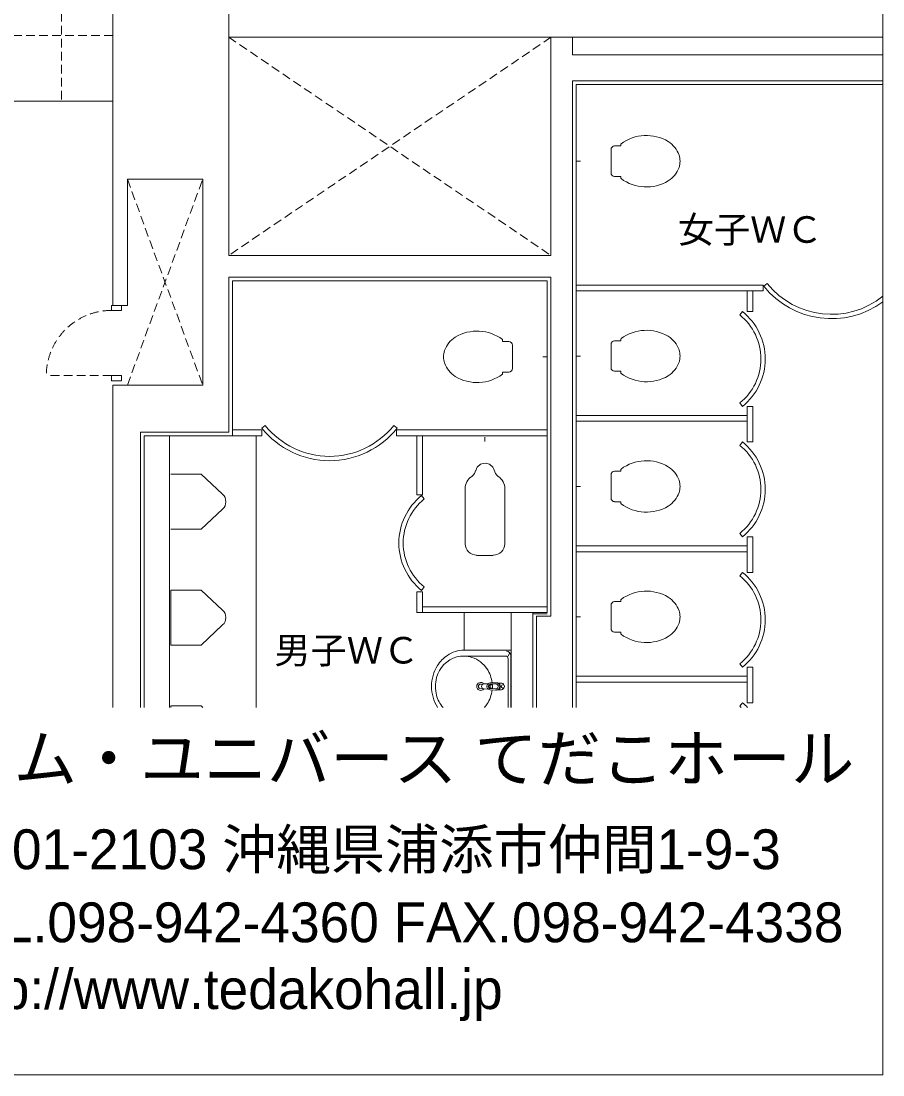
# Model space of a CAD drawing. Units: millimetres, scale not verified. Extents: x -10957 to 29043, y -19439 to 8905.
# Drawn here: x 23091 to 29043, y -19395 to -12122 of the extents above; entities that cross this region are included whole.
import ezdxf
from ezdxf.enums import TextEntityAlignment as Align

# ---------------------------------------------------------------- set-up
doc = ezdxf.new("R2010")
doc.units = ezdxf.units.MM
doc.header["$LTSCALE"] = 50
doc.linetypes.add('DASHED1', pattern=[1.8, 1.2, -0.6])
for name, color, linetype, lineweight in [('D-0', 7, 'Continuous', 18), ('D-A', 7, 'Continuous', 18), ('D-E', 4, 'DASHED1', 18), ('F-F', 7, 'Continuous', 18)]:
    doc.layers.add(name, color=color, linetype=linetype, lineweight=lineweight)
doc.styles.add('HG明朝B', font='')
doc.styles.add('ＭＳ ゴシック', font='')
doc.styles.get('HG明朝B').set_extended_font_data('HG明朝B')
doc.styles.get('ＭＳ ゴシック').set_extended_font_data('MS Gothic')

msp = doc.modelspace()

# ---------------------------------------------------------------- linework, layer by layer
at = {"layer": 'D-0'}
for p, q in [((24524.97, -12063.69), (24524.97, -13738.69)), ((24524.97, -12233.69), (29042.96, -12233.69)), ((26899.97, -12353.69), (26899.97, -12233.69)), ((29042.96, -12353.69), (26899.97, -12353.69)), ((29042.96, -12533.69), (26899.97, -12533.69)), ((26899.97, -16858), (26899.97, -12533.69)), ((29042.96, -12558.69), (26924.97, -12558.69)), ((26924.97, -12558.69), (26924.97, -16858)), ((23724.97, -12673.69), (18524.97, -12673.69)), ((27165.11, -13168.84), (27165.11, -13008.85)), ((27219.08, -12983.6), (27190.04, -12983.6)), ((27219.08, -12983.6), (27233.91, -12983.6)), ((27233.91, -12983.6), (27233.91, -12968.77)), ((26924.97, -13088.69), (26955.26, -13088.69)), ((23724.97, -13213.69), (23724.97, -14083.82)), ((23824.97, -13213.69), (23824.97, -14083.82)), ((24344.97, -13213.69), (23824.97, -13213.69)), ((24344.97, -14633.69), (24344.97, -13213.69)), ((27219.08, -13193.77), (27190.04, -13193.77)), ((27219.08, -13193.77), (27233.91, -13193.77)), ((27233.59, -13193.77), (27233.59, -13208.6)), ((26749.97, -13738.69), (24524.97, -13738.69)), ((26749.97, -13888.69), (24524.97, -13888.69)), ((26749.97, -13888.69), (26749.97, -16228.69)), ((26724.97, -13913.69), (26724.97, -16203.69)), ((26924.97, -13943.69), (28216.22, -13943.69)), ((28216.22, -13983.69), (28216.22, -13943.69)), ((28243.37, -13933.39), (28220.01, -13952.22)), ((26924.97, -13983.69), (28124.99, -13983.69)), ((28104.99, -14126.69), (28104.99, -13983.69)), ((28216.22, -13983.69), (28124.99, -13983.69)), ((28144.99, -14126.69), (28144.99, -13983.69)), ((28054.74, -14150.04), (28073.56, -14126.69)), ((28144.99, -14126.69), (28104.99, -14126.69)), ((27233.59, -14328.6), (27233.59, -14313.77)), ((26430.86, -14333.6), (26459.89, -14333.6)), ((26484.82, -14518.84), (26484.82, -14358.85)), ((27165.11, -14353.53), (27165.11, -14513.53)), ((27219.08, -14328.6), (27190.04, -14328.6)), ((27219.08, -14328.6), (27233.91, -14328.6)), ((26724.97, -14438.69), (26694.67, -14438.69)), ((26924.97, -14433.69), (26955.26, -14433.69)), ((26430.86, -14543.77), (26416.02, -14543.77)), ((26416.34, -14543.77), (26416.34, -14558.6)), ((26430.86, -14543.77), (26459.89, -14543.77)), ((27219.08, -14538.77), (27190.04, -14538.77)), ((23784.97, -14568.82), (23714.97, -14568.82)), ((23714.97, -14603.82), (23714.97, -14568.82)), ((24344.97, -14633.69), (23724.97, -14633.69)), ((23724.97, -14633.69), (23724.97, -16858)), ((28054.74, -14757.33), (28073.56, -14780.69)), ((28104.99, -15026.69), (28104.99, -14780.69)), ((28104.99, -14780.69), (28144.99, -14780.69)), ((28144.99, -15026.69), (28144.99, -14780.69)), ((28104.99, -14843.69), (26924.97, -14843.69)), ((28104.99, -14883.69), (26924.97, -14883.69)), ((23914.97, -14958.69), (23914.97, -16858)), ((24752.64, -14943.69), (24549.97, -14943.69)), ((24549.97, -14983.69), (24549.97, -14943.69)), ((24752.64, -14943.69), (24752.64, -14983.69)), ((24777.12, -14913.39), (24753.76, -14932.22)), ((25664.69, -14913.39), (25688.05, -14932.22)), ((26724.97, -14943.69), (25684.13, -14943.69)), ((25684.13, -14943.69), (25684.13, -14983.69)), ((24549.97, -14983.69), (23939.97, -14983.69)), ((23939.97, -14983.69), (23939.97, -16858)), ((24114.97, -16858), (24114.97, -14983.69)), ((24752.64, -14983.69), (24509.97, -14983.69)), ((24714.97, -16858), (24714.97, -14983.69)), ((26724.97, -14983.69), (25684.13, -14983.69)), ((25823.97, -15392.47), (25823.97, -14983.69)), ((25863.97, -15392.47), (25863.97, -14983.69)), ((26294.47, -14993.98), (26294.47, -15024.27)), ((28054.74, -15050.04), (28073.56, -15026.69)), ((28144.99, -15026.69), (28104.99, -15026.69)), ((24124.97, -15248.69), (24334.97, -15248.69)), ((24334.97, -15248.69), (24482.89, -15387.68)), ((27165.11, -15253.53), (27165.11, -15413.53)), ((27219.08, -15228.6), (27190.04, -15228.6)), ((27219.08, -15228.6), (27233.91, -15228.6)), ((27233.59, -15228.6), (27233.59, -15213.77)), ((26924.97, -15333.69), (26955.26, -15333.69)), ((25823.97, -15392.47), (25863.97, -15392.47)), ((25856.4, -15396.69), (25875.22, -15420.04)), ((26157.19, -15348.99), (26157.19, -15728.62)), ((26432.05, -15348.99), (26432.05, -15728.62)), ((24334.97, -15628.7), (24482.89, -15489.71)), ((27219.08, -15438.77), (27190.04, -15438.77)), ((24124.97, -15628.7), (24334.97, -15628.7)), ((28054.74, -15657.33), (28073.56, -15680.69)), ((28104.99, -15926.69), (28104.99, -15680.69)), ((28104.99, -15743.69), (26924.97, -15743.69)), ((26237.03, -15809.09), (26351.9, -15809.09)), ((28104.99, -15783.69), (26924.97, -15783.69)), ((28104.99, -15926.69), (28104.99, -15783.69)), ((28054.74, -15950.04), (28073.56, -15926.69)), ((28104.99, -15926.69), (28144.99, -15926.69)), ((24124.97, -16428.7), (24124.97, -16048.69)), ((24124.97, -16048.69), (24334.97, -16048.69)), ((24334.97, -16048.69), (24482.89, -16187.68)), ((25823.97, -16060.64), (25823.97, -16203.69)), ((25863.97, -16060.64), (25823.97, -16060.64)), ((25875.22, -16027.33), (25856.39, -16050.69)), ((25863.97, -16060.64), (25863.97, -16203.69)), ((27219.08, -16128.6), (27190.04, -16128.6)), ((27219.08, -16128.6), (27233.91, -16128.6)), ((27233.59, -16128.6), (27233.59, -16113.77)), ((26724.97, -16203.69), (25823.97, -16203.69)), ((26724.97, -16163.69), (25863.97, -16163.69)), ((26149.97, -16463.69), (26149.97, -16203.69)), ((26474.97, -16858), (26474.97, -16203.69)), ((26624.97, -16203.69), (26624.97, -16858)), ((26724.97, -16213.69), (26624.97, -16213.69)), ((27165.11, -16153.53), (27165.11, -16313.53)), ((24334.97, -16428.7), (24482.89, -16289.71)), ((26749.97, -16228.69), (26649.97, -16228.69)), ((26649.97, -16228.69), (26649.97, -16858)), ((26924.97, -16233.69), (26955.26, -16233.69)), ((26474.97, -16463.69), (26474.97, -16363.69)), ((27219.08, -16338.77), (27190.04, -16338.77)), ((24124.97, -16428.7), (24334.97, -16428.7)), ((26148.07, -16503.79), (26434.97, -16503.79)), ((26150.07, -16463.79), (26474.97, -16463.79)), ((26463.57, -16484.79), (26454.17, -16505.59)), ((26472.97, -16858), (26472.97, -16499.79)), ((26474.97, -16858), (26474.97, -16463.79)), ((26454.97, -16713.69), (26454.97, -16523.79)), ((28054.74, -16557.33), (28073.56, -16580.69)), ((28104.99, -16826.69), (28104.99, -16580.69)), ((26474.97, -16611.29), (26474.97, -16628.39)), ((26474.97, -16628.39), (26474.97, -16648.99)), ((26474.97, -16628.69), (26474.97, -16648.69)), ((26474.97, -16648.99), (26474.97, -16666.19)), ((28104.99, -16643.69), (26924.97, -16643.69)), ((26287.87, -16696.29), (26315.87, -16695.89)), ((26367.57, -16687.79), (26330.47, -16689.79)), ((26368.77, -16696.79), (26331.07, -16698.79)), ((26344.07, -16702.09), (26331.27, -16702.79)), ((26331.27, -16724.59), (26344.07, -16725.29)), ((26385.07, -16691.29), (26410.87, -16691.29)), ((26454.97, -16713.69), (26454.97, -16858)), ((28104.99, -16683.69), (26924.97, -16683.69)), ((28104.99, -16826.69), (28104.99, -16683.69)), ((26315.87, -16731.49), (26287.87, -16731.09)), ((26367.67, -16739.59), (26330.47, -16737.59)), ((26331.07, -16728.59), (26368.77, -16730.59)), ((26409.47, -16736.09), (26385.07, -16736.09)), ((26474.97, -16778.69), (26474.97, -16798.69)), ((24124.97, -16848.69), (24334.97, -16848.69)), ((24124.97, -16858), (24124.97, -16848.69)), ((24334.97, -16848.69), (24344.87, -16858)), ((28073.57, -16826.69), (28054.74, -16850.04)), ((28144.99, -16826.69), (28104.99, -16826.69))]:
    msp.add_line(p, q, dxfattribs=at)
at = {"layer": 'D-0', "linetype": 'DASHED1'}
for p, q in [((24524.97, -12233.69), (26749.97, -13738.69)), ((26749.97, -12233.69), (24524.97, -13738.69)), ((23824.97, -14633.69), (24344.97, -13213.69)), ((23824.97, -13213.69), (24344.97, -14633.69)), ((23714.97, -14568.82), (23264.97, -14568.82))]:
    msp.add_line(p, q, dxfattribs=at)
at = {"layer": 'D-0'}
for points in [[(24524.97, -12063.69), (23724.97, -12063.69), (23724.97, -13213.69)], [(26749.97, -13738.69), (26749.97, -12233.69), (26899.97, -12233.69)], [(24524.97, -13888.69), (24524.97, -14958.69), (23914.97, -14958.69)], [(26724.97, -13913.69), (24549.97, -13913.69), (24549.97, -14983.69)], [(23714.97, -14118.82), (23784.97, -14118.82), (23784.97, -14083.82)], [(23714.97, -14118.82), (23714.97, -14083.82), (23824.97, -14083.82)], [(26430.86, -14333.6), (26416.02, -14333.6), (26416.02, -14318.77)], [(27219.08, -14538.77), (27233.91, -14538.77), (27233.91, -14553.6)], [(23714.97, -14603.82), (23784.97, -14603.82), (23784.97, -14568.82)], [(27219.08, -15438.77), (27233.91, -15438.77), (27233.91, -15453.6)], [(28144.99, -15926.69), (28144.99, -15680.69), (28104.99, -15680.69)], [(27219.08, -16338.77), (27233.91, -16338.77), (27233.91, -16353.6)], [(28144.99, -16826.69), (28144.99, -16580.69), (28104.99, -16580.69)]]:
    msp.add_lwpolyline(points, dxfattribs=at)
for centre, radius in [((26418.37, -16713.69), 11), ((26474.97, -16713.69), 2)]:
    msp.add_circle(centre, radius, dxfattribs=at)
for centre, radius, start, end in [((27409.68, -13208.92), 297.58, 59.56, 126.19), ((27190.04, -13008.85), 24.93, 90, 180), ((27455.12, -13112.67), 191.55, 20.32, 56.67), ((27504.66, -13088.69), 136.96, 341.86, 18.14), ((27455.12, -13065.02), 191.55, 303.33, 339.68), ((27190.04, -13168.84), 24.93, 180, 270), ((27409.68, -12968.77), 297.58, 233.81, 300.44), ((28687.15, -13575.68), 600, 218.87003, 306.37057), ((28687.15, -13575.68), 570, 218.87003, 308.62468), ((27809.99, -14453.69), 390, 308.8699, 51.12982), ((27809.99, -14453.69), 420, 308.8699, 51.12982), ((26194.81, -14462.67), 191.55, 123.33, 159.68), ((26240.25, -14558.92), 297.58, 53.81, 120.44), ((27409.68, -14553.6), 297.58, 59.56, 126.19), ((27455.12, -14457.36), 191.55, 20.32, 56.67), ((26145.27, -14438.69), 136.96, 161.86, 198.14), ((26459.89, -14358.85), 24.93, 0, 90), ((27190.04, -14353.53), 24.93, 90, 180), ((27504.66, -14433.69), 136.96, 341.86, 18.14), ((26194.81, -14415.02), 191.55, 200.32, 236.67), ((26459.89, -14518.84), 24.93, 270, 0), ((27190.04, -14513.53), 24.93, 180, 270), ((27455.12, -14409.71), 191.55, 303.33, 339.68), ((26240.25, -14318.77), 297.58, 239.56, 306.19), ((27409.68, -14313.46), 297.58, 233.81, 300.44), ((25220.9, -14555.69), 600, 218.87004, 321.12997), ((25220.9, -14555.69), 570, 218.87004, 321.12997), ((27809.99, -15353.69), 390, 308.8699, 51.12982), ((27809.99, -15353.69), 420, 308.8699, 51.12982), ((26294.78, -15237.6), 64.38, 15.38, 164.7), ((27409.68, -15453.6), 297.58, 59.56, 126.19), ((27455.12, -15357.36), 191.55, 20.32, 56.67), ((26256.91, -15348.99), 99.4, 122.81, 180), ((26156.25, -15203.2), 77.31, 307.08, 347.23), ((26432.68, -15203.2), 77.31, 192.77, 232.92), ((26332.02, -15348.99), 99.4, 0, 57.19), ((27190.04, -15253.53), 24.93, 90, 180), ((27504.66, -15333.69), 136.96, 341.86, 18.14), ((24434.96, -15438.69), 70, 313.21403, 46.78607), ((26119.97, -15723.69), 420, 128.8699, 231.12982), ((27190.04, -15413.53), 24.93, 180, 270), ((27455.12, -15309.71), 191.55, 303.33, 339.68), ((26119.97, -15723.69), 390, 128.8699, 231.12982), ((27409.68, -15213.46), 297.58, 233.81, 300.44), ((26237.03, -15728.62), 79.52, 180, 270), ((26351.9, -15728.62), 79.52, 270, 0), ((27809.99, -16253.69), 420, 308.8699, 51.12982), ((27809.99, -16253.69), 390, 308.8699, 51.12982), ((27409.68, -16353.6), 297.58, 59.56, 126.19), ((27190.04, -16153.53), 24.93, 90, 180), ((27455.12, -16257.36), 191.55, 20.32, 56.67), ((24434.96, -16238.69), 70, 313.21403, 46.78607), ((27504.67, -16233.69), 136.96, 341.86, 18.14), ((27455.12, -16209.71), 191.55, 303.33, 339.68), ((27190.04, -16313.53), 24.93, 180, 270), ((27409.68, -16113.46), 297.58, 233.81, 300.44), ((26169.67, -16697.69), 239.9, 124.15, 147.7), ((26150.07, -16668.79), 204.9, 90, 124.15), ((26148.07, -16683.79), 179.9, 71.61, 105.55), ((26434.97, -16523.79), 19.9, 0, 90), ((26442.97, -16499.79), 29.9, 0, 90), ((26195.07, -16713.69), 269.9, 147.7, 180), ((26153.37, -16702.99), 199.9, 105.55, 165.55), ((26141.67, -16702.69), 199.9, 33.45, 71.61), ((26195.07, -16713.69), 242.9, 165.55, 194.46), ((26125.07, -16713.69), 219.9, 6.43, 33.45), ((26195.07, -16713.69), 269.9, 180, 212.31), ((26264.97, -16713.69), 27, 39.96, 320.06), ((26264.97, -16713.69), 16.2, 49.22, 310.79), ((26288.07, -16713.69), 17.4, 90.75, 269.26), ((26331.77, -16713.69), 23.9, 131.75, 228.26), ((26331.77, -16713.69), 23.9, 93.21, 131.75), ((26331.87, -16713.69), 15, 93.09, 266.92), ((26331.77, -16713.69), 10.9, 92.79, 267.22), ((26373.17, -16713.69), 43.4, 167.08, 192.93), ((26343.97, -16706.99), 13.4, 161.57, 167.08), ((26343.97, -16720.39), 13.4, 192.93, 198.44), ((26344.27, -16705.09), 2.9, 343.55, 93.04), ((26344.27, -16722.29), 2.9, 266.97, 16.46), ((26373.57, -16713.69), 27.5, 163.53, 188.42), ((26373.87, -16713.69), 27.8, 188.42, 196.41), ((26369.17, -16717.29), 29.6, 81.36, 93.16), ((26369.57, -16712.49), 15.7, 90, 93.09), ((26369.57, -16714.79), 15.8, 266.92, 314.54), ((26369.77, -16706.69), 9.9, 86.44, 90.8), ((26369.27, -16713.59), 16.8, 62.48, 86.44), ((26369.57, -16714.69), 27, 69.67, 81.36), ((26369.97, -16712.19), 15.2, 40.82, 62.48), ((26376.17, -16709.59), 20.3, 75.38, 82.25), ((26369.57, -16714.69), 27, 59.12, 69.67), ((26368.37, -16713.59), 17.6, 314.54, 334.14), ((26375.37, -16712.69), 23.5, 65.81, 75.38), ((26368.07, -16713.79), 17.8, 359.97, 40.82), ((26369.27, -16715.19), 27.5, 40.8, 59.12), ((26368.87, -16713.79), 17, 334.14, 359.97), ((26375.37, -16712.69), 23.5, 57.22, 65.81), ((26375.77, -16712.19), 22.9, 39.71, 57.22), ((26379.67, -16712.39), 21.1, 49.69, 65.79), ((26378.27, -16713.59), 23.1, 296.05, 16.23), ((26371.37, -16713.89), 24.8, 315.33, 337.94), ((26371.07, -16713.69), 25.2, 0.01, 40.8), ((26374.77, -16714.19), 24.2, 319.22, 336.28), ((26373.87, -16713.69), 25.3, 358.32, 39.71), ((26379.07, -16713.19), 22.2, 33.48, 49.69), ((26370.17, -16713.49), 26.1, 337.94, 359.55), ((26373.47, -16713.69), 25.7, 336.28, 358.32), ((26378.47, -16713.49), 22.8, 16.23, 33.48), ((26405.57, -16713.59), 22.9, 279.81, 345.39), ((26405.57, -16713.59), 22.9, 13.38, 76.73), ((26153.37, -16724.39), 199.9, 194.46, 221.94199), ((26125.07, -16713.69), 219.9, 326.56, 353.58), ((26331.77, -16713.69), 23.9, 228.26, 266.8), ((26369.27, -16711.89), 27.8, 266.85, 290.13), ((26375.77, -16715.49), 22.6, 277.69, 294.3), ((26369.27, -16711.89), 27.8, 290.13, 315.33), ((26375.77, -16715.49), 22.6, 294.3, 303.53), ((26374.97, -16714.39), 24, 303.53, 319.22), ((26169.67, -16729.69), 239.9, 212.31, 212.33323), ((26141.67, -16724.69), 199.9, 318.17351, 326.56), ((27809.99, -17153.69), 390, 49.30435, 51.12982), ((27809.99, -17153.69), 420, 44.75106, 51.12982)]:
    msp.add_arc(centre, radius, start, end, dxfattribs=at)
at = {"layer": 'D-0', "linetype": 'DASHED1'}
msp.add_arc((23714.97, -14568.82), 450, 90, 180, dxfattribs=at)
at = {"layer": 'D-E'}
for p, q in [((23368.97, 4856.31), (23368.97, -12673.69)), ((23724.97, -12220.69), (18524.97, -12220.69))]:
    msp.add_line(p, q, dxfattribs=at)
at = {"layer": 'F-F'}
for p, q in [((29042.96, -19394.87), (29042.96, 8905.13)), ((-10957.04, -19394.87), (29042.96, -19394.87))]:
    msp.add_line(p, q, dxfattribs=at)

# ---------------------------------------------------------------- texts
at = {"layer": 'D-A', "style": 'ＭＳ ゴシック'}
for s, p in [('女子ＷＣ', (27625.8, -13707.14)), ('男子ＷＣ', (24839.92, -16610.74))]:
    msp.add_text(s, height=183.3, dxfattribs=at).set_placement(p, align=Align.BOTTOM_LEFT)
at = {"layer": 'F-F', "style": 'HG明朝B'}
for s, height, p in [('アイム・ユニバース てだこホール', 320.7, (22164.65, -17466.88)), ('〒901-2103 沖縄県浦添市仲間1-9-3', 274.9, (22448.4, -18057.49)), ('TEL.098-942-4360 FAX.098-942-4338', 274.9, (22495.9, -18561.65)), ('http://www.tedakohall.jp', 274.9, (22534.47, -19022.86))]:
    msp.add_text(s, height=height, dxfattribs=at).set_placement(p, align=Align.BOTTOM_LEFT)

doc.saveas('drawing.dxf')
